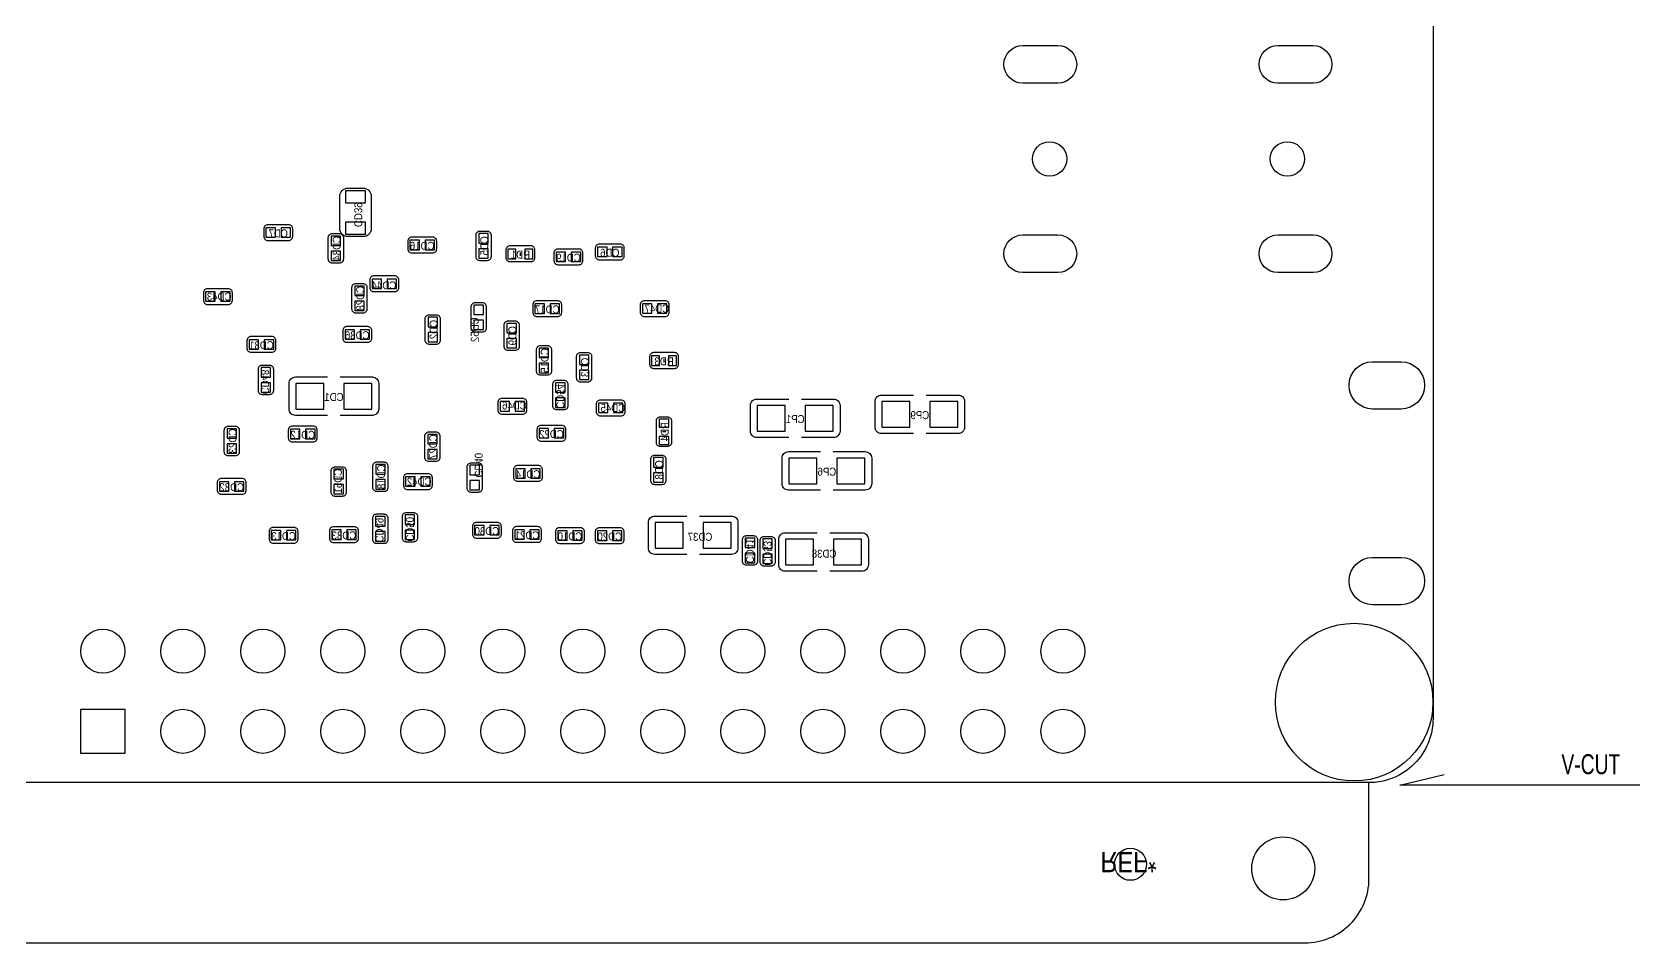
# Model space of a CAD drawing. Extents: x 0 to 107, y 0 to 124.
# Drawn here: x 55.5 to 106.5, y 0 to 28.9 of the extents above; entities that cross this region are included whole.
import ezdxf
from ezdxf.enums import TextEntityAlignment as Align

# ---------------------------------------------------------------- set-up
doc = ezdxf.new("R2010")
doc.units = 0
for name, color, linetype in [('BG_OUTLINE', 254, 'CONTINUOUS'), ('PG_SILKSCREEN_BOTTOM', 1, 'CONTINUOUS'), ('PIN_BOTTOM', 1, 'CONTINUOUS'), ('RD_SILKSCREEN_BOTTOM', 142, 'CONTINUOUS')]:
    doc.layers.add(name, color=color, linetype=linetype)

msp = doc.modelspace()

# ---------------------------------------------------------------- linework, layer by layer
at = {"layer": 'BG_OUTLINE'}
for points in [[(49.982882, 7.112), (49.982882, 58.059066, -0.414214), (52.014882, 60.091066), (97.933764, 60.091066, -0.414214), (99.965764, 58.059066), (99.965764, 7.112, -0.414214), (97.933764, 5.08), (2.032, 5.08), (2.032, 2.032, 0.414214), (4.064, 0), (95.901764, 0, 0.414214), (97.933764, 2.032), (97.933764, 5.08)], [(99.965764, 7.112, -0.414214), (97.933764, 5.08), (52.014882, 5.08, -0.414214), (49.982882, 7.112)]]:
    msp.add_lwpolyline(points, format="xyb", dxfattribs=at)
msp.add_lwpolyline([(106.531664, 5.001514), (98.911664, 5.001514), (100.319078, 5.337048)], dxfattribs=at)
at = {"layer": 'PG_SILKSCREEN_BOTTOM'}
for points in [[(66.260472, 23.682706), (66.260472, 22.652736, -0.414331), (66.006472, 22.398736), (65.514728, 22.398736, -0.414331), (65.260728, 22.652736), (65.260728, 23.682706, -0.414233), (65.514728, 23.936706), (66.006472, 23.936706, -0.414233), (66.260472, 23.682706)], [(63.638176, 22.776434), (62.977776, 22.776434, 0.42804), (62.848236, 22.646894)], [(62.848236, 22.646894), (62.848236, 22.408134, 0.42804), (62.977776, 22.278594)], [(63.767716, 22.646894, 0.42804), (63.638176, 22.776434)], [(65.255902, 22.48789), (65.017142, 22.48789, 0.42804), (64.887602, 22.35835)], [(65.385442, 21.69795), (65.385442, 22.35835, 0.42804), (65.255902, 22.48789)], [(69.943726, 22.566376), (69.704966, 22.566376, 0.42804), (69.575426, 22.436836)], [(70.073266, 21.776436), (70.073266, 22.436836, 0.42804), (69.943726, 22.566376)], [(62.977776, 22.278594), (63.638176, 22.278594, 0.42804), (63.767716, 22.408134)], [(64.887602, 22.35835), (64.887602, 21.69795, 0.42804), (65.017142, 21.56841)], [(68.208906, 22.38248), (67.548506, 22.38248, 0.42804), (67.418966, 22.25294)], [(67.418966, 22.01418, 0.42804), (67.548506, 21.88464)], [(67.548506, 21.88464), (68.208906, 21.88464, 0.42804), (68.338446, 22.01418)], [(68.338446, 22.01418), (68.338446, 22.25294, 0.42804), (68.208906, 22.38248)], [(69.575426, 22.436836), (69.575426, 21.776436, 0.42804), (69.704966, 21.646896)], [(71.328788, 22.105366), (70.6628, 22.105366, 0.414214), (70.5358, 21.978366)], [(70.5358, 21.978366), (70.5358, 21.732494, 0.414214), (70.6628, 21.605494)], [(71.455788, 21.978366, 0.414214), (71.328788, 22.105366)], [(72.850502, 22.00656), (72.190102, 22.00656, 0.42804), (72.060562, 21.87702)], [(72.980042, 21.63826), (72.980042, 21.87702, 0.42804), (72.850502, 22.00656)], [(74.163682, 22.163532), (73.503282, 22.163532, 0.42804), (73.373742, 22.033992)], [(74.293222, 21.795232), (74.293222, 22.033992, 0.42804), (74.163682, 22.163532)], [(65.255902, 21.56841, 0.42804), (65.385442, 21.69795)], [(69.943726, 21.646896, 0.42804), (70.073266, 21.776436)], [(70.6628, 21.605494), (71.328788, 21.605494, 0.414214), (71.455788, 21.732494)], [(72.060562, 21.63826, 0.42804), (72.190102, 21.50872)], [(72.190102, 21.50872), (72.850502, 21.50872, 0.42804), (72.980042, 21.63826)], [(73.373742, 21.795232, 0.42804), (73.503282, 21.665692)], [(73.503282, 21.665692), (74.163682, 21.665692, 0.42804), (74.293222, 21.795232)], [(67.0052, 21.15312), (66.3448, 21.15312, 0.42804), (66.21526, 21.02358)], [(67.13474, 20.78482), (67.13474, 21.02358, 0.42804), (67.0052, 21.15312)], [(61.722, 20.74672), (61.0616, 20.74672, 0.42804), (60.93206, 20.61718)], [(60.93206, 20.61718), (60.93206, 20.37842, 0.42804), (61.0616, 20.24888)], [(61.85154, 20.61718, 0.42804), (61.722, 20.74672)], [(65.767204, 20.903184, 0.42804), (65.637664, 20.773644)], [(65.637664, 20.773644), (65.637664, 20.113244, 0.42804), (65.767204, 19.983704)], [(66.135504, 20.113244), (66.135504, 20.773644, 0.42804), (66.005964, 20.903184)], [(66.21526, 20.78482, 0.42804), (66.3448, 20.65528)], [(66.3448, 20.65528), (67.0052, 20.65528, 0.42804), (67.13474, 20.78482)], [(61.0616, 20.24888), (61.722, 20.24888, 0.42804), (61.85154, 20.37842)], [(65.767204, 19.983704), (66.005964, 19.983704, 0.42804), (66.135504, 20.113244)], [(68.093844, 19.911568, 0.42804), (67.964304, 19.782028)], [(68.462144, 19.121628), (68.462144, 19.782028, 0.42804), (68.332604, 19.911568)], [(69.55282, 20.29714, 0.42804), (69.42328, 20.1676)], [(69.42328, 20.1676), (69.42328, 19.5072, 0.42804), (69.55282, 19.37766)], [(69.92112, 19.5072), (69.92112, 20.1676, 0.42804), (69.79158, 20.29714)], [(72.177656, 20.365212), (71.517256, 20.365212, 0.42804), (71.387716, 20.235672)], [(71.387716, 20.235672), (71.387716, 19.996912, 0.42804), (71.517256, 19.867372)], [(71.517256, 19.867372), (72.177656, 19.867372, 0.42804), (72.307196, 19.996912)], [(72.307196, 20.235672, 0.42804), (72.177656, 20.365212)], [(75.5904, 20.36572), (74.93, 20.36572, 0.42804), (74.80046, 20.23618)], [(74.80046, 19.99742, 0.42804), (74.93, 19.86788)], [(74.93, 19.86788), (75.5904, 19.86788, 0.42804), (75.71994, 19.99742)], [(75.71994, 19.99742), (75.71994, 20.23618, 0.42804), (75.5904, 20.36572)], [(66.146426, 19.545554), (65.486026, 19.545554, 0.42804), (65.356486, 19.416014)], [(66.275966, 19.177254), (66.275966, 19.416014, 0.42804), (66.146426, 19.545554)], [(67.964304, 19.782028), (67.964304, 19.121628, 0.42804), (68.093844, 18.992088)], [(69.55282, 19.37766), (69.79158, 19.37766, 0.42804), (69.92112, 19.5072)], [(70.597268, 19.717004, 0.42804), (70.467728, 19.587464)], [(70.467728, 19.587464), (70.467728, 18.927064, 0.42804), (70.597268, 18.797524)], [(70.965568, 18.927064), (70.965568, 19.587464, 0.42804), (70.836028, 19.717004)], [(63.105538, 19.22907), (62.445138, 19.22907, 0.42804), (62.315598, 19.09953)], [(63.235078, 18.86077), (63.235078, 19.09953, 0.42804), (63.105538, 19.22907)], [(65.356486, 19.177254, 0.42804), (65.486026, 19.047714)], [(65.486026, 19.047714), (66.146426, 19.047714, 0.42804), (66.275966, 19.177254)], [(68.093844, 18.992088), (68.332604, 18.992088, 0.42804), (68.462144, 19.121628)], [(70.597268, 18.797524), (70.836028, 18.797524, 0.42804), (70.965568, 18.927064)], [(71.862188, 18.932906), (71.623428, 18.932906, 0.42804), (71.493888, 18.803366)], [(71.991728, 18.142966), (71.991728, 18.803366, 0.42804), (71.862188, 18.932906)], [(62.315598, 18.86077, 0.42804), (62.445138, 18.73123)], [(62.445138, 18.73123), (63.105538, 18.73123, 0.42804), (63.235078, 18.86077)], [(71.493888, 18.803366), (71.493888, 18.142966, 0.42804), (71.623428, 18.013426)], [(73.137522, 18.713958), (72.898762, 18.713958, 0.42804), (72.769222, 18.584418)], [(72.769222, 18.584418), (72.769222, 17.924018, 0.42804), (72.898762, 17.794478)], [(73.267062, 17.924018), (73.267062, 18.584418, 0.42804), (73.137522, 18.713958)], [(75.89012, 18.7198), (75.224132, 18.7198, 0.414214), (75.097132, 18.5928)], [(75.097132, 18.5928), (75.097132, 18.346928, 0.414214), (75.224132, 18.219928)], [(76.01712, 18.5928, 0.414214), (75.89012, 18.7198)], [(62.79642, 18.31594, 0.42804), (62.66688, 18.1864)], [(62.66688, 18.1864), (62.66688, 17.526, 0.42804), (62.79642, 17.39646)], [(63.16472, 17.526), (63.16472, 18.1864, 0.42804), (63.03518, 18.31594)], [(64.87287, 16.728186), (63.85687, 16.728186, -0.414214), (63.65367, 16.931386), (63.65367, 17.744186, -0.414214), (63.85687, 17.947386), (64.87287, 17.947386)], [(65.27927, 17.947386), (66.29527, 17.947386, -0.414214), (66.49847, 17.744186), (66.49847, 16.931386, -0.414214), (66.29527, 16.728186), (65.27927, 16.728186)], [(71.862188, 18.013426, 0.42804), (71.991728, 18.142966)], [(73.137522, 17.794478, 0.42804), (73.267062, 17.924018)], [(75.224132, 18.219928), (75.89012, 18.219928, 0.414214), (76.01712, 18.346928)], [(62.79642, 17.39646), (63.03518, 17.39646, 0.42804), (63.16472, 17.526)], [(72.14362, 17.83334, 0.42804), (72.01408, 17.7038)], [(72.01408, 17.7038), (72.01408, 17.0434, 0.42804), (72.14362, 16.91386)], [(72.51192, 17.0434), (72.51192, 17.7038, 0.42804), (72.38238, 17.83334)], [(83.472274, 16.153892), (82.456274, 16.153892, -0.414214), (82.253074, 16.357092), (82.253074, 17.169892, -0.414214), (82.456274, 17.373092), (83.472274, 17.373092)], [(83.878674, 17.373092), (84.894674, 17.373092, -0.414214), (85.097874, 17.169892), (85.097874, 16.357092, -0.414214), (84.894674, 16.153892), (83.878674, 16.153892)], [(71.0692, 17.26692), (70.4088, 17.26692, 0.42804), (70.27926, 17.13738)], [(70.27926, 17.13738), (70.27926, 16.89862, 0.42804), (70.4088, 16.76908)], [(70.4088, 16.76908), (71.0692, 16.76908, 0.42804), (71.19874, 16.89862)], [(71.19874, 17.13738, 0.42804), (71.0692, 17.26692)], [(72.14362, 16.91386), (72.38238, 16.91386, 0.42804), (72.51192, 17.0434)], [(74.1934, 17.21612), (73.533, 17.21612, 0.42804), (73.40346, 17.08658)], [(73.40346, 16.84782, 0.42804), (73.533, 16.71828)], [(73.533, 16.71828), (74.1934, 16.71828, 0.42804), (74.32294, 16.84782)], [(74.32294, 16.84782), (74.32294, 17.08658, 0.42804), (74.1934, 17.21612)], [(79.516478, 16.028162), (78.500478, 16.028162, -0.414214), (78.297278, 16.231362), (78.297278, 17.044162, -0.414214), (78.500478, 17.247362), (79.516478, 17.247362)], [(79.922878, 17.247362), (80.938878, 17.247362, -0.414214), (81.142078, 17.044162), (81.142078, 16.231362, -0.414214), (80.938878, 16.028162), (79.922878, 16.028162)], [(61.952632, 16.376396), (61.713872, 16.376396, 0.42804), (61.584332, 16.246856)], [(62.082172, 15.586456), (62.082172, 16.246856, 0.42804), (61.952632, 16.376396)], [(64.417194, 16.388334), (63.756794, 16.388334, 0.42804), (63.627254, 16.258794)], [(64.546734, 16.020034), (64.546734, 16.258794, 0.42804), (64.417194, 16.388334)], [(72.311006, 16.41221), (71.650606, 16.41221, 0.42804), (71.521066, 16.28267)], [(72.440546, 16.28267, 0.42804), (72.311006, 16.41221)], [(75.42784, 16.67256, 0.414214), (75.30084, 16.54556)], [(75.30084, 16.54556), (75.30084, 15.879572, 0.414214), (75.42784, 15.752572)], [(75.800712, 15.879572), (75.800712, 16.54556, 0.414214), (75.673712, 16.67256)], [(61.584332, 16.246856), (61.584332, 15.586456, 0.42804), (61.713872, 15.456916)], [(63.627254, 16.020034, 0.42804), (63.756794, 15.890494)], [(63.756794, 15.890494), (64.417194, 15.890494, 0.42804), (64.546734, 16.020034)], [(68.082922, 16.196564, 0.42804), (67.953382, 16.067024)], [(67.953382, 16.067024), (67.953382, 15.406624, 0.42804), (68.082922, 15.277084)], [(68.451222, 15.406624), (68.451222, 16.067024, 0.42804), (68.321682, 16.196564)], [(71.521066, 16.28267), (71.521066, 16.04391, 0.42804), (71.650606, 15.91437)], [(71.650606, 15.91437), (72.311006, 15.91437, 0.42804), (72.440546, 16.04391)], [(75.42784, 15.752572), (75.673712, 15.752572, 0.414214), (75.800712, 15.879572)], [(61.952632, 15.456916, 0.42804), (62.082172, 15.586456)], [(68.082922, 15.277084), (68.321682, 15.277084, 0.42804), (68.451222, 15.406624)], [(75.25385, 15.460472, 0.42804), (75.12431, 15.330932)], [(75.12431, 15.330932), (75.12431, 14.670532, 0.42804), (75.25385, 14.540992)], [(75.62215, 14.670532), (75.62215, 15.330932, 0.42804), (75.49261, 15.460472)], [(80.521556, 14.360144), (79.505556, 14.360144, -0.414214), (79.302356, 14.563344), (79.302356, 15.376144, -0.414214), (79.505556, 15.579344), (80.521556, 15.579344)], [(80.927956, 15.579344), (81.943956, 15.579344, -0.414214), (82.147156, 15.376144), (82.147156, 14.563344, -0.414214), (81.943956, 14.360144), (80.927956, 14.360144)], [(65.10782, 15.09014, 0.42804), (64.97828, 14.9606)], [(64.97828, 14.9606), (64.97828, 14.3002, 0.42804), (65.10782, 14.17066)], [(65.47612, 14.3002), (65.47612, 14.9606, 0.42804), (65.34658, 15.09014)], [(66.431414, 15.241016, 0.42804), (66.301874, 15.111476)], [(66.301874, 15.111476), (66.301874, 14.451076, 0.42804), (66.431414, 14.321536)], [(66.799714, 14.451076), (66.799714, 15.111476, 0.42804), (66.670174, 15.241016)], [(68.072, 14.87932), (67.4116, 14.87932, 0.42804), (67.28206, 14.74978)], [(68.20154, 14.74978, 0.42804), (68.072, 14.87932)], [(69.66458, 15.21714), (69.42582, 15.21714, 0.42804), (69.29628, 15.0876)], [(69.29628, 15.0876), (69.29628, 14.4272, 0.42804), (69.42582, 14.29766)], [(69.79412, 14.4272), (69.79412, 15.0876, 0.42804), (69.66458, 15.21714)], [(71.566532, 15.137384), (70.906132, 15.137384, 0.42804), (70.776592, 15.007844)], [(70.776592, 15.007844), (70.776592, 14.769084, 0.42804), (70.906132, 14.639544)], [(71.696072, 15.007844, 0.42804), (71.566532, 15.137384)], [(62.161928, 14.726158), (61.501528, 14.726158, 0.42804), (61.371988, 14.596618)], [(61.371988, 14.596618), (61.371988, 14.357858, 0.42804), (61.501528, 14.228318)], [(61.501528, 14.228318), (62.161928, 14.228318, 0.42804), (62.291468, 14.357858)], [(62.291468, 14.596618, 0.42804), (62.161928, 14.726158)], [(65.10782, 14.17066), (65.34658, 14.17066, 0.42804), (65.47612, 14.3002)], [(66.431414, 14.321536), (66.670174, 14.321536, 0.42804), (66.799714, 14.451076)], [(67.28206, 14.74978), (67.28206, 14.51102, 0.42804), (67.4116, 14.38148)], [(67.4116, 14.38148), (68.072, 14.38148, 0.42804), (68.20154, 14.51102)], [(69.66458, 14.29766, 0.42804), (69.79412, 14.4272)], [(70.906132, 14.639544), (71.566532, 14.639544, 0.42804), (71.696072, 14.769084)], [(75.25385, 14.540992), (75.49261, 14.540992, 0.42804), (75.62215, 14.670532)], [(66.66738, 13.59154), (66.42862, 13.59154, 0.42804), (66.29908, 13.462)], [(66.29908, 13.462), (66.29908, 12.8016, 0.42804), (66.42862, 12.67206)], [(66.79692, 12.8016), (66.79692, 13.462, 0.42804), (66.66738, 13.59154)], [(67.60718, 13.64234), (67.36842, 13.64234, 0.42804), (67.23888, 13.5128)], [(67.23888, 13.5128), (67.23888, 12.8524, 0.42804), (67.36842, 12.72286)], [(67.73672, 12.8524), (67.73672, 13.5128, 0.42804), (67.60718, 13.64234)], [(70.261988, 13.334492), (69.601588, 13.334492, 0.42804), (69.472048, 13.204952)], [(70.391528, 12.966192), (70.391528, 13.204952, 0.42804), (70.261988, 13.334492)], [(76.2762, 12.319), (75.2602, 12.319, -0.414214), (75.057, 12.5222), (75.057, 13.335, -0.414214), (75.2602, 13.5382), (76.2762, 13.5382)], [(76.6826, 13.5382), (77.6986, 13.5382, -0.414214), (77.9018, 13.335), (77.9018, 12.5222, -0.414214), (77.6986, 12.319), (76.6826, 12.319)], [(63.807594, 13.175996), (63.147194, 13.175996, 0.42804), (63.017654, 13.046456)], [(63.017654, 13.046456), (63.017654, 12.807696, 0.42804), (63.147194, 12.678156)], [(63.147194, 12.678156), (63.807594, 12.678156, 0.42804), (63.937134, 12.807696)], [(63.937134, 13.046456, 0.42804), (63.807594, 13.175996)], [(65.724278, 13.19657), (65.063878, 13.19657, 0.42804), (64.934338, 13.06703)], [(64.934338, 12.82827, 0.42804), (65.063878, 12.69873)], [(65.063878, 12.69873), (65.724278, 12.69873, 0.42804), (65.853818, 12.82827)], [(65.853818, 12.82827), (65.853818, 13.06703, 0.42804), (65.724278, 13.19657)], [(66.66738, 12.67206, 0.42804), (66.79692, 12.8016)], [(67.60718, 12.72286, 0.42804), (67.73672, 12.8524)], [(69.472048, 12.966192, 0.42804), (69.601588, 12.836652)], [(69.601588, 12.836652), (70.261988, 12.836652, 0.42804), (70.391528, 12.966192)], [(71.536814, 13.201142), (70.876414, 13.201142, 0.42804), (70.746874, 13.071602)], [(70.746874, 12.832842, 0.42804), (70.876414, 12.703302)], [(70.876414, 12.703302), (71.536814, 12.703302, 0.42804), (71.666354, 12.832842)], [(71.666354, 12.832842), (71.666354, 13.071602, 0.42804), (71.536814, 13.201142)], [(72.898254, 13.16736), (72.237854, 13.16736, 0.42804), (72.108314, 13.03782)], [(72.108314, 12.79906, 0.42804), (72.237854, 12.66952)], [(72.237854, 12.66952), (72.898254, 12.66952, 0.42804), (73.027794, 12.79906)], [(73.027794, 12.79906), (73.027794, 13.03782, 0.42804), (72.898254, 13.16736)], [(74.16165, 13.161772), (73.50125, 13.161772, 0.42804), (73.37171, 13.032232)], [(73.37171, 12.793472, 0.42804), (73.50125, 12.663932)], [(73.50125, 12.663932), (74.16165, 12.663932, 0.42804), (74.29119, 12.793472)], [(74.29119, 12.793472), (74.29119, 13.032232, 0.42804), (74.16165, 13.161772)], [(78.16342, 12.90574, 0.42804), (78.03388, 12.7762)], [(78.03388, 12.7762), (78.03388, 12.1158, 0.42804), (78.16342, 11.98626)], [(78.53172, 12.1158), (78.53172, 12.7762, 0.42804), (78.40218, 12.90574)], [(78.72222, 12.88034, 0.42804), (78.59268, 12.7508)], [(79.09052, 12.0904), (79.09052, 12.7508, 0.42804), (78.96098, 12.88034)], [(80.4164, 11.7856), (79.4004, 11.7856, -0.414214), (79.1972, 11.9888), (79.1972, 12.8016, -0.414214), (79.4004, 13.0048), (80.4164, 13.0048)], [(80.8228, 13.0048), (81.8388, 13.0048, -0.414214), (82.042, 12.8016), (82.042, 11.9888, -0.414214), (81.8388, 11.7856), (80.8228, 11.7856)], [(78.59268, 12.7508), (78.59268, 12.0904, 0.42804), (78.72222, 11.96086)], [(78.16342, 11.98626), (78.40218, 11.98626, 0.42804), (78.53172, 12.1158)], [(78.72222, 11.96086), (78.96098, 11.96086, 0.42804), (79.09052, 12.0904)]]:
    msp.add_lwpolyline(points, format="xyb", dxfattribs=at)
for points in [[(63.767716, 22.408134), (63.767716, 22.646894)], [(67.418966, 22.25294), (67.418966, 22.01418)], [(71.455788, 21.732494), (71.455788, 21.978366)], [(73.373742, 22.033992), (73.373742, 21.795232)], [(65.017142, 21.56841), (65.255902, 21.56841)], [(69.704966, 21.646896), (69.943726, 21.646896)], [(70.993762, 21.791676), (70.993762, 21.900896)], [(72.060562, 21.87702), (72.060562, 21.63826)], [(66.21526, 21.02358), (66.21526, 20.78482)], [(61.85154, 20.37842), (61.85154, 20.61718)], [(66.005964, 20.903184), (65.767204, 20.903184)], [(68.332604, 19.911568), (68.093844, 19.911568)], [(69.79158, 20.29714), (69.55282, 20.29714)], [(72.307196, 19.996912), (72.307196, 20.235672)], [(74.80046, 20.23618), (74.80046, 19.99742)], [(65.356486, 19.416014), (65.356486, 19.177254)], [(70.836028, 19.717004), (70.597268, 19.717004)], [(62.315598, 19.09953), (62.315598, 18.86077)], [(75.555094, 18.40611), (75.555094, 18.51533)], [(76.01712, 18.346928), (76.01712, 18.5928)], [(63.03518, 18.31594), (62.79642, 18.31594)], [(71.623428, 18.013426), (71.862188, 18.013426)], [(72.38238, 17.83334), (72.14362, 17.83334)], [(72.898762, 17.794478), (73.137522, 17.794478)], [(71.19874, 16.89862), (71.19874, 17.13738)], [(73.40346, 17.08658), (73.40346, 16.84782)], [(75.673712, 16.67256), (75.42784, 16.67256)], [(63.627254, 16.258794), (63.627254, 16.020034)], [(68.321682, 16.196564), (68.082922, 16.196564)], [(72.440546, 16.04391), (72.440546, 16.28267)], [(75.61453, 16.210534), (75.50531, 16.210534)], [(61.713872, 15.456916), (61.952632, 15.456916)], [(75.49261, 15.460472), (75.25385, 15.460472)], [(65.34658, 15.09014), (65.10782, 15.09014)], [(66.670174, 15.241016), (66.431414, 15.241016)], [(71.696072, 14.769084), (71.696072, 15.007844)], [(62.291468, 14.357858), (62.291468, 14.596618)], [(68.20154, 14.51102), (68.20154, 14.74978)], [(69.42582, 14.29766), (69.66458, 14.29766)], [(63.937134, 12.807696), (63.937134, 13.046456)], [(64.934338, 13.06703), (64.934338, 12.82827)], [(69.472048, 13.204952), (69.472048, 12.966192)], [(70.746874, 13.071602), (70.746874, 12.832842)], [(72.108314, 13.03782), (72.108314, 12.79906)], [(73.37171, 13.032232), (73.37171, 12.793472)], [(78.40218, 12.90574), (78.16342, 12.90574)], [(78.96098, 12.88034), (78.72222, 12.88034)], [(66.42862, 12.67206), (66.66738, 12.67206)], [(67.36842, 12.72286), (67.60718, 12.72286)]]:
    msp.add_lwpolyline(points, dxfattribs=at)
at = {"layer": 'PIN_BOTTOM'}
for points in [[(86.94039, 28.461462), (88.05799, 28.461462, -1), (88.05799, 27.267662), (86.94039, 27.267662, -1)], [(95.039434, 28.461462), (96.157034, 28.461462, -1), (96.157034, 27.267662), (95.039434, 27.267662, -1)], [(86.94039, 22.45487), (88.05799, 22.45487, -1), (88.05799, 21.26107), (86.94039, 21.26107, -1)], [(95.039434, 22.45487), (96.157034, 22.45487, -1), (96.157034, 21.26107), (95.039434, 21.26107, -1)], [(98.049715, 18.43151), (98.949637, 18.43151, -1), (98.949637, 16.931386), (98.049715, 16.931386, -1)], [(98.049715, 12.224004), (98.949637, 12.224004, -1), (98.949637, 10.72388), (98.049715, 10.72388, -1)]]:
    msp.add_lwpolyline(points, format="xyb", close=True, dxfattribs=at)
for points in [[(66.0781, 23.853648), (65.4431, 23.853648), (65.4431, 23.472648), (66.0781, 23.472648)], [(63.219076, 22.377654), (63.219076, 22.677374), (62.919356, 22.677374), (62.919356, 22.377654)], [(63.696596, 22.377654), (63.696596, 22.677374), (63.396876, 22.677374), (63.396876, 22.377654)], [(66.0781, 22.856952), (65.4431, 22.856952), (65.4431, 22.475952), (66.0781, 22.475952)], [(69.674486, 22.195536), (69.974206, 22.195536), (69.974206, 22.495256), (69.674486, 22.495256)], [(64.986662, 22.11705), (65.286382, 22.11705), (65.286382, 22.41677), (64.986662, 22.41677)], [(67.490086, 22.28342), (67.490086, 21.9837), (67.789806, 21.9837), (67.789806, 22.28342)], [(67.967606, 22.28342), (67.967606, 21.9837), (68.267326, 21.9837), (68.267326, 22.28342)], [(69.674486, 21.718016), (69.974206, 21.718016), (69.974206, 22.017736), (69.674486, 22.017736)], [(70.84822, 21.697696), (70.84822, 22.002496), (70.59422, 22.002496), (70.59422, 21.697696)], [(71.388224, 21.697696), (71.388224, 22.002496), (71.134224, 22.002496), (71.134224, 21.697696)], [(73.444862, 22.064472), (73.444862, 21.764752), (73.744582, 21.764752), (73.744582, 22.064472)], [(73.922382, 22.064472), (73.922382, 21.764752), (74.222102, 21.764752), (74.222102, 22.064472)], [(64.986662, 21.63953), (65.286382, 21.63953), (65.286382, 21.93925), (64.986662, 21.93925)], [(72.131682, 21.9075), (72.131682, 21.60778), (72.431402, 21.60778), (72.431402, 21.9075)], [(72.609202, 21.9075), (72.609202, 21.60778), (72.908922, 21.60778), (72.908922, 21.9075)], [(66.28638, 21.05406), (66.28638, 20.75434), (66.5861, 20.75434), (66.5861, 21.05406)], [(66.7639, 21.05406), (66.7639, 20.75434), (67.06362, 20.75434), (67.06362, 21.05406)], [(61.3029, 20.34794), (61.3029, 20.64766), (61.00318, 20.64766), (61.00318, 20.34794)], [(61.78042, 20.34794), (61.78042, 20.64766), (61.4807, 20.64766), (61.4807, 20.34794)], [(66.036444, 20.832064), (65.736724, 20.832064), (65.736724, 20.532344), (66.036444, 20.532344)], [(66.036444, 20.354544), (65.736724, 20.354544), (65.736724, 20.054824), (66.036444, 20.054824)], [(69.82206, 20.22602), (69.52234, 20.22602), (69.52234, 19.9263), (69.82206, 19.9263)], [(71.758556, 19.966432), (71.758556, 20.266152), (71.458836, 20.266152), (71.458836, 19.966432)], [(72.236076, 19.966432), (72.236076, 20.266152), (71.936356, 20.266152), (71.936356, 19.966432)], [(74.87158, 20.26666), (74.87158, 19.96694), (75.1713, 19.96694), (75.1713, 20.26666)], [(75.3491, 20.26666), (75.3491, 19.96694), (75.64882, 19.96694), (75.64882, 20.26666)], [(65.427606, 19.446494), (65.427606, 19.146774), (65.727326, 19.146774), (65.727326, 19.446494)], [(65.905126, 19.446494), (65.905126, 19.146774), (66.204846, 19.146774), (66.204846, 19.446494)], [(68.363084, 19.840448), (68.063364, 19.840448), (68.063364, 19.540728), (68.363084, 19.540728)], [(69.82206, 19.7485), (69.52234, 19.7485), (69.52234, 19.44878), (69.82206, 19.44878)], [(70.866508, 19.645884), (70.566788, 19.645884), (70.566788, 19.346164), (70.866508, 19.346164)], [(62.386718, 19.13001), (62.386718, 18.83029), (62.686438, 18.83029), (62.686438, 19.13001)], [(62.864238, 19.13001), (62.864238, 18.83029), (63.163958, 18.83029), (63.163958, 19.13001)], [(68.363084, 19.362928), (68.063364, 19.362928), (68.063364, 19.063208), (68.363084, 19.063208)], [(70.866508, 19.168364), (70.566788, 19.168364), (70.566788, 18.868644), (70.866508, 18.868644)], [(71.592948, 18.562066), (71.892668, 18.562066), (71.892668, 18.861786), (71.592948, 18.861786)], [(71.592948, 18.084546), (71.892668, 18.084546), (71.892668, 18.384266), (71.592948, 18.384266)], [(72.868282, 18.343118), (73.168002, 18.343118), (73.168002, 18.642838), (72.868282, 18.642838)], [(75.409552, 18.31213), (75.409552, 18.61693), (75.155552, 18.61693), (75.155552, 18.31213)], [(75.949556, 18.31213), (75.949556, 18.61693), (75.695556, 18.61693), (75.695556, 18.31213)], [(63.06566, 18.24482), (62.76594, 18.24482), (62.76594, 17.9451), (63.06566, 17.9451)], [(72.868282, 17.865598), (73.168002, 17.865598), (73.168002, 18.165318), (72.868282, 18.165318)], [(63.06566, 17.7673), (62.76594, 17.7673), (62.76594, 17.46758), (63.06566, 17.46758)], [(64.75857, 16.931386), (64.75857, 17.744186), (63.86957, 17.744186), (63.86957, 16.931386)], [(66.28257, 16.931386), (66.28257, 17.744186), (65.39357, 17.744186), (65.39357, 16.931386)], [(72.41286, 17.76222), (72.11314, 17.76222), (72.11314, 17.4625), (72.41286, 17.4625)], [(70.6501, 16.86814), (70.6501, 17.16786), (70.35038, 17.16786), (70.35038, 16.86814)], [(71.12762, 16.86814), (71.12762, 17.16786), (70.8279, 17.16786), (70.8279, 16.86814)], [(72.41286, 17.2847), (72.11314, 17.2847), (72.11314, 16.98498), (72.41286, 16.98498)], [(73.47458, 17.11706), (73.47458, 16.81734), (73.7743, 16.81734), (73.7743, 17.11706)], [(73.9521, 17.11706), (73.9521, 16.81734), (74.25182, 16.81734), (74.25182, 17.11706)], [(78.513178, 17.044162), (78.513178, 16.231362), (79.402178, 16.231362), (79.402178, 17.044162)], [(80.037178, 17.044162), (80.037178, 16.231362), (80.926178, 16.231362), (80.926178, 17.044162)], [(83.357974, 16.357092), (83.357974, 17.169892), (82.468974, 17.169892), (82.468974, 16.357092)], [(84.881974, 16.357092), (84.881974, 17.169892), (83.992974, 17.169892), (83.992974, 16.357092)], [(75.70851, 16.604996), (75.40371, 16.604996), (75.40371, 16.350996), (75.70851, 16.350996)], [(61.683392, 16.005556), (61.983112, 16.005556), (61.983112, 16.305276), (61.683392, 16.305276)], [(61.683392, 15.528036), (61.983112, 15.528036), (61.983112, 15.827756), (61.683392, 15.827756)], [(63.698374, 16.289274), (63.698374, 15.989554), (63.998094, 15.989554), (63.998094, 16.289274)], [(64.175894, 16.289274), (64.175894, 15.989554), (64.475614, 15.989554), (64.475614, 16.289274)], [(68.352162, 16.125444), (68.052442, 16.125444), (68.052442, 15.825724), (68.352162, 15.825724)], [(71.891906, 16.01343), (71.891906, 16.31315), (71.592186, 16.31315), (71.592186, 16.01343)], [(72.369426, 16.01343), (72.369426, 16.31315), (72.069706, 16.31315), (72.069706, 16.01343)], [(75.70851, 16.064992), (75.40371, 16.064992), (75.40371, 15.810992), (75.70851, 15.810992)], [(68.352162, 15.647924), (68.052442, 15.647924), (68.052442, 15.348204), (68.352162, 15.348204)], [(75.52309, 15.389352), (75.22337, 15.389352), (75.22337, 15.089632), (75.52309, 15.089632)], [(80.407256, 14.563344), (80.407256, 15.376144), (79.518256, 15.376144), (79.518256, 14.563344)], [(81.931256, 14.563344), (81.931256, 15.376144), (81.042256, 15.376144), (81.042256, 14.563344)], [(65.37706, 15.01902), (65.07734, 15.01902), (65.07734, 14.7193), (65.37706, 14.7193)], [(66.700654, 15.169896), (66.400934, 15.169896), (66.400934, 14.870176), (66.700654, 14.870176)], [(69.39534, 14.8463), (69.69506, 14.8463), (69.69506, 15.14602), (69.39534, 15.14602)], [(71.147432, 14.738604), (71.147432, 15.038324), (70.847712, 15.038324), (70.847712, 14.738604)], [(71.624952, 14.738604), (71.624952, 15.038324), (71.325232, 15.038324), (71.325232, 14.738604)], [(75.52309, 14.911832), (75.22337, 14.911832), (75.22337, 14.612112), (75.52309, 14.612112)], [(61.742828, 14.327378), (61.742828, 14.627098), (61.443108, 14.627098), (61.443108, 14.327378)], [(62.220348, 14.327378), (62.220348, 14.627098), (61.920628, 14.627098), (61.920628, 14.327378)], [(65.37706, 14.5415), (65.07734, 14.5415), (65.07734, 14.24178), (65.37706, 14.24178)], [(66.700654, 14.692376), (66.400934, 14.692376), (66.400934, 14.392656), (66.700654, 14.392656)], [(67.6529, 14.48054), (67.6529, 14.78026), (67.35318, 14.78026), (67.35318, 14.48054)], [(68.13042, 14.48054), (68.13042, 14.78026), (67.8307, 14.78026), (67.8307, 14.48054)], [(69.39534, 14.36878), (69.69506, 14.36878), (69.69506, 14.6685), (69.39534, 14.6685)], [(66.39814, 13.2207), (66.69786, 13.2207), (66.69786, 13.52042), (66.39814, 13.52042)], [(67.33794, 13.2715), (67.63766, 13.2715), (67.63766, 13.57122), (67.33794, 13.57122)], [(76.1619, 12.5222), (76.1619, 13.335), (75.2729, 13.335), (75.2729, 12.5222)], [(77.6859, 12.5222), (77.6859, 13.335), (76.7969, 13.335), (76.7969, 12.5222)], [(63.388494, 12.777216), (63.388494, 13.076936), (63.088774, 13.076936), (63.088774, 12.777216)], [(63.866014, 12.777216), (63.866014, 13.076936), (63.566294, 13.076936), (63.566294, 12.777216)], [(65.005458, 13.09751), (65.005458, 12.79779), (65.305178, 12.79779), (65.305178, 13.09751)], [(65.482978, 13.09751), (65.482978, 12.79779), (65.782698, 12.79779), (65.782698, 13.09751)], [(66.39814, 12.74318), (66.69786, 12.74318), (66.69786, 13.0429), (66.39814, 13.0429)], [(67.33794, 12.79398), (67.63766, 12.79398), (67.63766, 13.0937), (67.33794, 13.0937)], [(69.543168, 13.235432), (69.543168, 12.935712), (69.842888, 12.935712), (69.842888, 13.235432)], [(70.020688, 13.235432), (70.020688, 12.935712), (70.320408, 12.935712), (70.320408, 13.235432)], [(70.817994, 13.102082), (70.817994, 12.802362), (71.117714, 12.802362), (71.117714, 13.102082)], [(71.295514, 13.102082), (71.295514, 12.802362), (71.595234, 12.802362), (71.595234, 13.102082)], [(72.179434, 13.0683), (72.179434, 12.76858), (72.479154, 12.76858), (72.479154, 13.0683)], [(72.656954, 13.0683), (72.656954, 12.76858), (72.956674, 12.76858), (72.956674, 13.0683)], [(73.44283, 13.062712), (73.44283, 12.762992), (73.74255, 12.762992), (73.74255, 13.062712)], [(73.92035, 13.062712), (73.92035, 12.762992), (74.22007, 12.762992), (74.22007, 13.062712)], [(78.43266, 12.83462), (78.13294, 12.83462), (78.13294, 12.5349), (78.43266, 12.5349)], [(78.99146, 12.80922), (78.69174, 12.80922), (78.69174, 12.5095), (78.99146, 12.5095)], [(79.4131, 12.8016), (79.4131, 11.9888), (80.3021, 11.9888), (80.3021, 12.8016)], [(80.9371, 12.8016), (80.9371, 11.9888), (81.8261, 11.9888), (81.8261, 12.8016)], [(78.43266, 12.3571), (78.13294, 12.3571), (78.13294, 12.05738), (78.43266, 12.05738)], [(78.99146, 12.3317), (78.69174, 12.3317), (78.69174, 12.03198), (78.99146, 12.03198)], [(57.03824, 6.008878), (57.03824, 7.408926), (58.438288, 7.408926), (58.438288, 6.008878)]]:
    msp.add_lwpolyline(points, close=True, dxfattribs=at)
for centre, radius in [((87.794846, 24.865076), 0.5461), ((95.344742, 24.865076), 0.5461), ((57.738264, 9.248902), 0.700024), ((60.278264, 9.248902), 0.700024), ((62.818264, 9.248902), 0.700024), ((65.358264, 9.248902), 0.700024), ((67.898264, 9.248902), 0.700024), ((70.438264, 9.248902), 0.700024), ((72.978264, 9.248902), 0.700024), ((75.518264, 9.248902), 0.700024), ((78.058264, 9.248902), 0.700024), ((80.598264, 9.248902), 0.700024), ((83.138264, 9.248902), 0.700024), ((85.678264, 9.248902), 0.700024), ((88.218264, 9.248902), 0.700024), ((97.46361, 7.63397), 2.499995), ((60.278264, 6.708902), 0.700024), ((62.818264, 6.708902), 0.700024), ((65.358264, 6.708902), 0.700024), ((67.898264, 6.708902), 0.700024), ((70.438264, 6.708902), 0.700024), ((72.978264, 6.708902), 0.700024), ((75.518264, 6.708902), 0.700024), ((78.058264, 6.708902), 0.700024), ((80.598264, 6.708902), 0.700024), ((83.138264, 6.708902), 0.700024), ((85.678264, 6.708902), 0.700024), ((88.218264, 6.708902), 0.700024), ((95.210122, 2.360676), 0.999998), ((90.3605, 2.490216), 0.508)]:
    msp.add_circle(centre, radius, dxfattribs=at)

# ---------------------------------------------------------------- texts
at = {"layer": 'BG_OUTLINE', "width": 0.72}
msp.add_text('V-CUT', height=0.635, dxfattribs=at).set_placement((104.042464, 5.34797))
at = {"layer": 'RD_SILKSCREEN_BOTTOM', "text_generation_flag": 2}
for s, height, rotation, width, p in [('CD39', 0.254, 270, 0.9, (65.7225, 22.703028)), ('CD52', 0.254, 90, 0.9, (69.6722, 19.8374)), ('CD48', 0.254, 270, 0.9, (62.7634, 17.399)), ('CD54', 0.254, 270, 0.9, (72.136, 16.9418)), ('CD40', 0.254, 270, 0.9, (69.5452, 14.7574)), ('CD51', 0.254, 90, 0.9, (65.3288, 15.0368)), ('CD49', 0.254, 270, 0.9, (66.3956, 12.7)), ('CD50', 0.254, 270, 0.9, (67.3608, 12.7254)), ('CD41', 0.254, 270, 0.9, (78.1558, 12.0396)), ('CD53', 0.254, 270, 0.9, (78.7146, 11.9634)), ('REF*', 0.64008, 180, 0.873016, (89.408, 2.879598))]:
    msp.add_text(s, height=height, rotation=rotation, dxfattribs=dict(at, width=width)).set_placement(p)
at = {"layer": 'RD_SILKSCREEN_BOTTOM', "text_generation_flag": 2, "width": 0.9}
for s, p in [('CD7', (63.307976, 22.375114)), ('CD16', (67.878706, 21.98116)), ('RD1', (70.995794, 21.70303)), ('CD6', (73.833482, 21.762212)), ('CD19', (72.520302, 21.60524)), ('CD17', (71.847456, 19.963892)), ('CD36', (65.816226, 19.144234)), ('CD31', (62.775338, 18.82775)), ('RD3', (75.557126, 18.317464)), ('CD1', (65.07607, 17.185386)), ('CP9', (83.675474, 16.611092)), ('CP1', (79.719678, 16.485362)), ('CD12', (64.086994, 15.987014)), ('CD22', (71.980806, 16.01089)), ('CD14', (71.236332, 14.736064)), ('CP6', (80.724756, 14.817344)), ('CD32', (61.831728, 14.324838)), ('CD13', (63.477394, 12.774676)), ('CD33', (65.394078, 12.79525)), ('CD30', (69.931788, 12.933172)), ('CD21', (71.206614, 12.799822)), ('CD10', (72.568054, 12.76604)), ('CD20', (73.83145, 12.760452))]:
    msp.add_text(s, height=0.254, dxfattribs=at).set_placement(p, align=Align.CENTER)
for s, p in [('CD34', (65.288922, 22.02815)), ('CD5', (69.976746, 22.106636)), ('CD28', (66.038984, 20.443444)), ('CD2', (68.365624, 19.451828)), ('CD9', (70.869048, 19.257264)), ('CD15', (71.895208, 18.473166)), ('CD3', (73.170542, 18.254218)), ('RD4', (75.703176, 16.212566)), ('CD23', (61.985652, 15.916656)), ('CD27', (68.354702, 15.736824)), ('CD18', (66.703194, 14.781276)), ('CD8', (75.52563, 15.000732))]:
    msp.add_text(s, height=0.254, rotation=90, dxfattribs=at).set_placement(p, align=Align.CENTER)
for s, p in [('CD44', (67.056, 20.7264)), ('CD43', (61.8236, 20.3708)), ('CD47', (75.7174, 19.9898)), ('CD46', (71.1962, 16.9164)), ('CD45', (74.3204, 16.8402)), ('CD42', (68.1736, 14.5034)), ('CD37', (77.089, 12.7508)), ('CD38', (81.026, 12.2174))]:
    msp.add_text(s, height=0.254, dxfattribs=at).set_placement(p)

doc.saveas('drawing.dxf')
